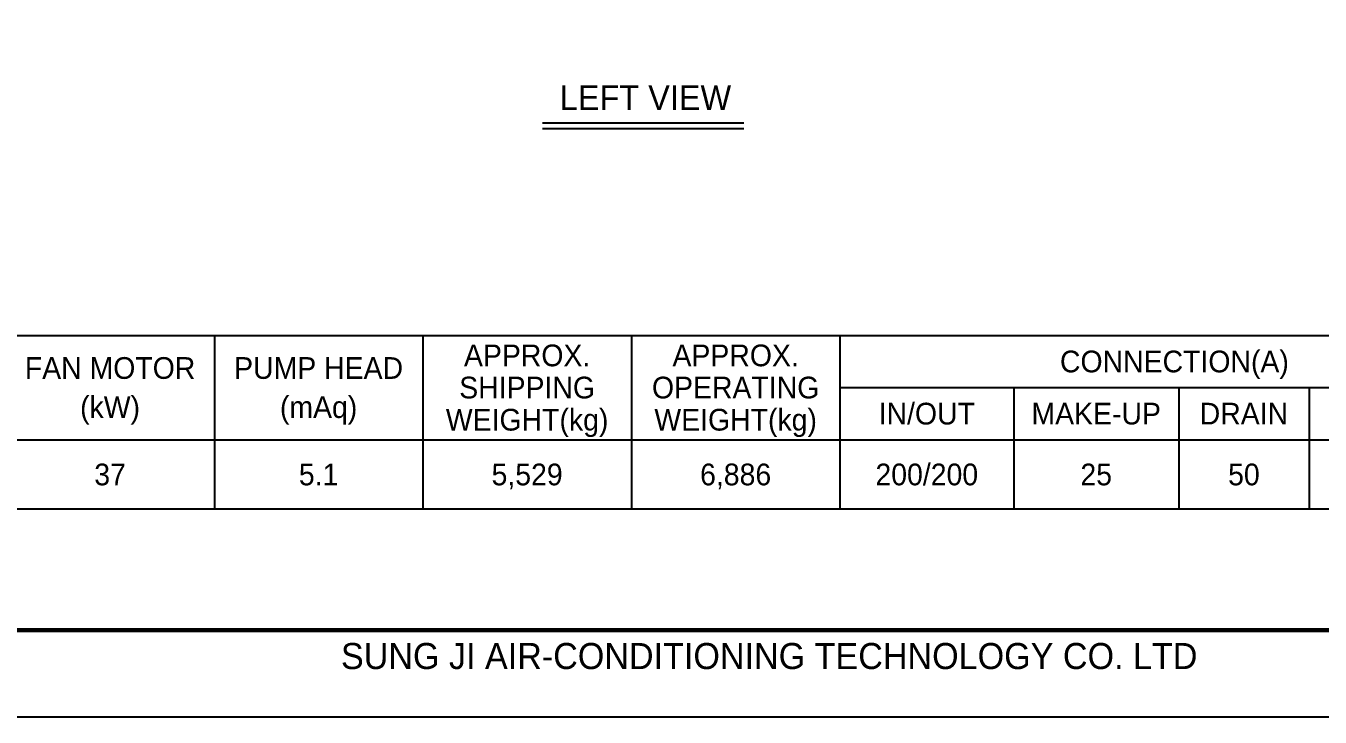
# Model space of a CAD drawing. Header units: millimetres. Extents: x -17070 to 42260, y -291348 to 33880.
# Drawn here: x 20779 to 31206, y 13085 to 18652 of the extents above; entities that cross this region are included whole.
import ezdxf
from ezdxf.enums import TextEntityAlignment as Align

# ---------------------------------------------------------------- set-up
doc = ezdxf.new("R2010")
doc.units = ezdxf.units.MM
for name, color, linetype in [('냉각탑_box', 1, 'Continuous'), ('냉각탑_form', 1, 'Continuous'), ('냉각탑_text', 3, 'Continuous')]:
    doc.layers.add(name, color=color, linetype=linetype)
doc.styles.add('돋움', font='Dotum.ttf')

msp = doc.modelspace()

# ---------------------------------------------------------------- linework, layer by layer
at = {"layer": 'Defpoints'}
msp.add_lwpolyline([(12852.4, 33879.9), (42259.6, 33879.9), (42259.6, 13084.8), (12852.4, 13084.8)], close=True, dxfattribs=at)
at = {"layer": '냉각탑_box'}
for p, q in [((24940.9, 17872.3), (26564.3, 17872.3)), ((24940.9, 17825.6), (26564.3, 17825.6)), ((22297.2, 16159.3), (22297.2, 14759.3)), ((23977.2, 16159.3), (23977.2, 14759.3)), ((25657.2, 16159.3), (25657.2, 14759.3)), ((27337.2, 16159.3), (27337.2, 14759.3)), ((27337.2, 15739.3), (32727.2, 15739.3)), ((28737.2, 15739.3), (28737.2, 14759.3)), ((30067.2, 15739.3), (30067.2, 14759.3)), ((31117.2, 15739.3), (31117.2, 14759.3)), ((17677.2, 15319.3), (32727.2, 15319.3))]:
    msp.add_line(p, q, dxfattribs=at)
msp.add_lwpolyline([(17677.2, 16159.3), (32727.2, 16159.3), (32727.2, 14759.3), (17677.2, 14759.3)], close=True, dxfattribs=at)
at = {"layer": '냉각탑_form', "const_width": 35}
msp.add_lwpolyline([(13552.6, 33179.7), (13552.6, 13785), (41559.5, 13785), (41559.5, 33179.7)], close=True, dxfattribs=at)

# ---------------------------------------------------------------- texts
at = {"layer": '냉각탑_form', "style": '돋움'}
msp.add_text('SUNG JI AIR-CONDITIONING TECHNOLOGY CO. LTD', height=210.051, dxfattribs=at).set_placement((23317.3, 13471.8))
at = {"layer": '냉각탑_text', "style": '돋움'}
for s, height, p in [('LEFT VIEW', 199.97, (25770.8, 18074.5)), ('APPROX.', 175, (24817.2, 15998.3)), ('APPROX.', 175, (26497.2, 15998.3)), ('FAN MOTOR', 175, (21457.2, 15896.8)), ('PUMP HEAD', 175, (23137.2, 15896.8)), ('CONNECTION(A)', 175, (30032.2, 15949.3)), ('SHIPPING', 175, (24817.2, 15739.3)), ('OPERATING', 175, (26497.2, 15739.3)), ('(kW)', 175, (21457.2, 15581.8)), ('(mAq)', 175, (23137.2, 15581.8)), ('WEIGHT(kg)', 175, (24817.2, 15480.3)), ('WEIGHT(kg)', 175, (26497.2, 15480.3)), ('IN/OUT', 175, (28037.2, 15529.3)), ('MAKE-UP', 175, (29402.2, 15529.3)), ('DRAIN', 175, (30592.2, 15529.3)), ('37', 175, (21457.2, 15039.3)), ('5.1', 175, (23137.2, 15039.3)), ('5,529', 175, (24817.2, 15039.3)), ('6,886', 175, (26497.2, 15039.3)), ('200/200', 175, (28037.2, 15039.3)), ('25', 175, (29402.2, 15039.3)), ('50', 175, (30592.2, 15039.3))]:
    msp.add_text(s, height=height, dxfattribs=at).set_placement(p, align=Align.MIDDLE_CENTER)

doc.saveas('drawing.dxf')
